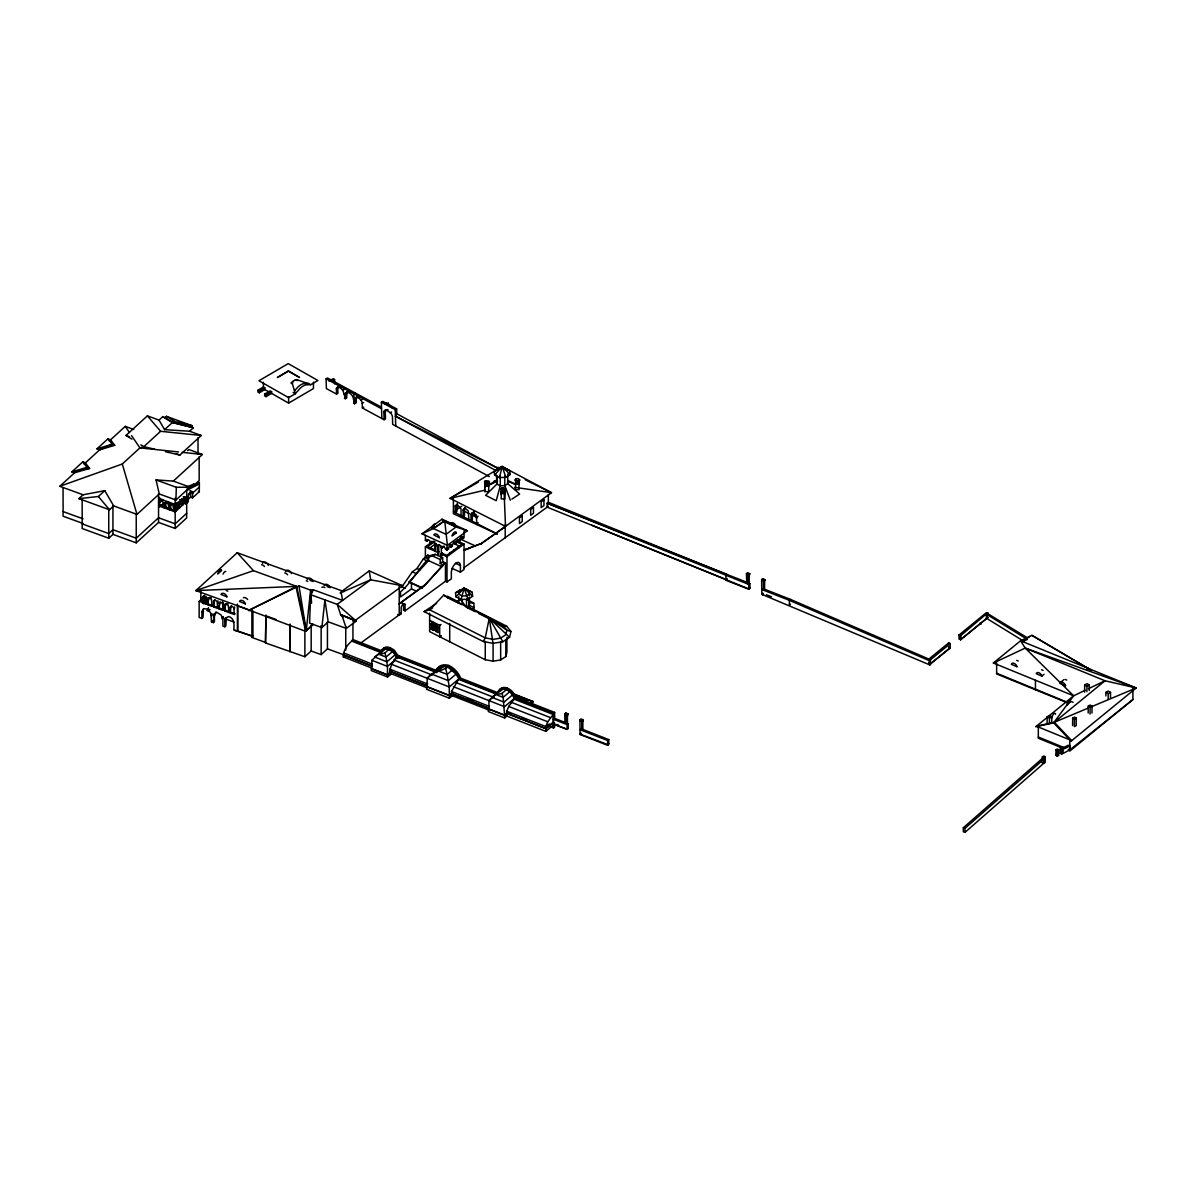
<?xml version="1.0" encoding="UTF-8"?>
<svg xmlns="http://www.w3.org/2000/svg" width="1196" height="1196" viewBox="0 0 1196 1196"><rect width="100%" height="100%" fill="white"/><g stroke="black" fill="none" stroke-linecap="round" stroke-linejoin="round"><path stroke-width="1.5" d="M996.642 662.689L996.642 673.931L1066.548 702.486M1035.452 689.778L1035.452 680.315M1038.322 727.004L1038.322 738.231L1063.169 748.382M1069.807 739.846L1069.792 751.088L1132.911 699.555L1132.911 689.913M1027.528 637.887L986.252 612.756L959.013 635.016L959.013 639.038L960.597 639.681L960.612 635.704L987.926 612.651L986.491 613.428L986.446 618.242L1022.939 640.727M986.446 618.242L987.866 617.465L986.7 618.407L986.715 614.385L987.911 613.473L986.491 614.236L1026.138 638.679M1043.944 763.123L1043.988 759.086L1042.344 758.443L963.303 827.767L963.303 831.773L965.052 832.311L1043.944 763.123L1042.314 762.495M1063.095 753.36L1063.154 747.709L1061.839 746.872L1060.389 747.605L1060.314 753.271L1061.644 754.108L1069.792 749.937L1132.911 699.555M1072.588 725.553L1072.677 718.093L1074.516 717.077L1076.31 718.138L1076.236 725.613L1074.382 726.615L1074.471 719.155L1072.677 718.093M1088.181 712.995L1088.255 706.074L1090.169 705.027L1092.038 706.133L1091.963 713.055M1090.049 714.102L1090.124 707.18L1088.255 706.074M986.7 618.407L986.76 614.415M1042.299 759.654L1042.344 756.814L1043.809 756.007L1045.244 756.859L1045.184 762.525L1042.075 762.689M1042.344 756.814L1043.779 757.666L1043.704 763.332L1042.269 762.48M1047.083 724.014L1047.173 716.793L1049.505 715.522L1051.777 716.867L1051.718 722.264M1049.385 723.55L1049.445 718.138L1047.173 716.793M1055.904 755.379L1055.963 749.728L1057.339 748.965L1058.684 749.757L1058.624 755.424L1057.249 756.171L1055.904 755.379L1057.279 754.631L1058.624 755.424M1057.249 756.171L1057.309 750.52L1055.963 749.728M1061.644 754.108L1061.839 746.872M1068.207 749.279L1069.792 749.937L1069.837 745.9L1068.252 745.243L1061.824 748.487M1084.608 692.155L1084.697 684.934L1087.029 683.664L1089.302 685.009L1089.242 690.421M1086.91 691.692L1086.97 686.28L1084.697 684.934M1105.896 695.952L1105.941 692.349L1108.273 691.064L1110.546 692.409L1110.486 697.821M1108.154 699.092L1108.214 693.695L1105.941 692.349M485.666 481.226L488.88 482.063L488.611 491.676L484.843 491.586L484.873 489.403M485.038 483.961L484.993 486.144L488.775 486.234L488.805 484.066M501.901 493.141L501.453 489.269L501.363 492.348L503.232 493.485L504.563 493.2L505.22 489.358L504.966 498.971L501.184 498.882L501.378 491.257L501.274 494.89M505.161 491.347L505.116 493.529L501.348 493.44M515.506 481.973L515.476 484.156L519.243 484.245L519.288 482.078M928.873 659.071L948.592 642.97L950.192 643.657L930.473 659.758L930.458 664.976L928.843 664.288L928.873 663.137L930.473 663.795L950.192 648.053L948.592 646.991M492.991 643.313L489.284 618.138L443.731 595.115L429.633 609.796L424.087 611.605L483.274 641.519L492.991 643.313L502.843 641.744L509.571 637.304L510.961 631.458L506.581 626.136L472.525 608.928L466.53 607.12L466.53 599.091M175.932 500.018L176.305 487.31L156.033 479.925L159.292 493.963L175.932 500.018L189.985 487.146L173.345 481.091L156.033 479.925M484.843 491.586L485.098 481.973L485.561 485.845L488.79 485.142M486.877 486.189L486.966 483.109L488.88 482.063M488.222 485.905L488.312 482.825M503.232 493.485L503.322 490.405L504.652 490.121M516.149 479.237L515.312 489.598L519.094 489.687L518.81 479.297L518.69 483.917L516.029 483.857L516.059 482.317M516.029 483.857L515.581 479.985M517.36 484.201L517.449 481.121L519.348 480.074M310.646 594.681L337.212 604.354L340.636 614.624L355.018 620.56L402.559 585.726L369.235 570.866L341.099 591.9L342.564 600.422L313.232 589.748L310.646 594.681L309.585 623.116L321.874 627.586L328.167 621.83L324.908 599.869L321.874 627.586L321.141 625.717L321.141 654.616L311.169 650.983L304.875 656.739L265.497 642.94L265.916 615.267L265.497 642.94M311.588 603.233L310.616 590.121L298.985 585.89L249.261 610.005L195.89 590.585L237.212 552.746L253.477 570.656L296.683 586.384L306.236 630.755L310.616 590.121L313.232 589.748L310.945 594.412M178.099 507.074L179.759 507.672C178.339 506.715 180.91 497.342 182.031 501.393L180.088 499.614M181.478 503.979L183.138 504.577L184.184 497.416M512.187 694.413L513.099 693.635L533.267 701.544L531.054 701.813M293.095 392.467L295.322 393.738L292.407 383.841L292.856 381.404L294.814 380.253L296.743 379.61L310.84 384.649L317.912 380.507L288.221 363.614L258.964 380.762L288.655 397.655L295.322 393.738L298.402 390.285A12.902 7.4 -60.4 0 1 307.761 384.798L310.84 384.649M510.961 631.458L506.91 630.217L503.381 625.927L489.284 618.138L485.247 637.887L483.274 641.519M447.214 549.188L445.959 549.502M455.272 543.328L454.002 543.627L458.651 545.78M429.633 613.174L429.633 631.623L485.247 659.729L493.081 661.179L500.661 659.968L505.833 656.544L506.91 652.059L506.91 637.348M396.414 656.783L393.484 661.283L387.459 666.396L387.459 674.753L371.836 668.624L371.836 660.282L383.109 649.757L385.874 648.785L392.647 651.446L396.414 656.783L436.764 672.601M431.188 623.759L432.085 622.877L433.52 624.118L433.774 630.412L431.188 629.111L431.188 623.759L432.728 622.204M474.498 511.499L472.285 513.234L472.285 519.752L471 520.604L471 514.086L473.197 512.351L476.292 514.998L476.83 524.61M427.331 685.816L389.657 671.046L391.615 664.318L397.072 657.038M451.475 691.512L458.89 678.805L456.065 674.096L447.827 667.084L443.387 666.576L439.575 667.637L427.151 678.296L427.151 686.654L449.277 695.325L451.475 693.441L451.475 691.512L489.418 706.388M506.76 711.261L508.719 706.462L514.16 699.182C513.174 693.979 508.42 689.345 502.978 689.105L500.212 690.062L488.94 700.602L488.94 708.944L504.548 715.073L506.76 713.19L506.76 711.261L545.81 726.57L545.81 728.499L506.76 713.19M545.81 726.57L547.768 721.771L553.21 714.49L514.16 699.182M464.511 508.046L464.407 515.76L463.106 516.612L463.106 510.064L465.139 508.3L468.279 510.946L468.892 519.542M465.02 507.792L463.106 510.064M371.821 668.086L343.297 656.903C343.088 650.818 347.079 645.003 351.729 641.101L352.94 639.561L381.898 650.908M495.981 470.551L395.442 416.223L396.788 413.786L396.638 408.868L382.78 401.378L381.375 402.185L381.853 418.51L384.095 419.721L385.486 418.929L385.276 411.499A3.409 1.973 60.1 0 1 385.964 409.645M457.201 503.845L456.498 511.768L455.198 512.621L455.198 505.938L457.291 504.458L461.028 508.868L461.028 515.566M176.993 502.978L178.653 504.488C177.531 500.436 174.96 509.795 176.395 510.767L174.721 510.169M504.069 469.729L504.891 468.339L509.75 470.79L510.169 474.528L505.908 477.339L499.45 477.578L494.591 475.111L494.172 471.388L502.171 466.53L509.75 470.79M401.408 587.505L412.366 571.838L417 568.459L423.235 559.07L427.854 555.108L430.949 556.514L430.949 555.437L435.374 554.391L442.655 557.71L442.655 561.686L440.218 563.466L443.028 564.751L445.465 562.972L442.655 561.686M411.469 583.543L411.469 588.925L400.51 596.954L400.51 591.826C411.618 582.527 418.151 568.848 428.512 558.876L425.417 557.471M204.501 596.475L199.149 601.379L199.149 617.45L201.93 618.467L201.93 612.262L203.455 608.659L207.805 609.063L210.885 613.369L211.468 621.935L213.381 622.638L214.428 621.666L214.428 615.462L215.953 611.874M213.381 622.638L213.815 614.445L216.91 612.382L221.245 615.133L222.905 619.947L222.905 626.106L224.818 626.794L225.865 625.837L226.313 617.644L224.818 620.589L224.818 626.794M225.267 618.601L228.346 616.553C234.7 617.704 234.207 625.149 233.773 630.053L237.825 630.995L237.825 605.52M202.408 597.073L203.903 596.086L206.011 597.417L206.549 604.384L202.408 602.874L202.408 597.073L204.71 595.354M207.91 599.076L209.42 598.09L211.528 599.42L212.051 606.387L207.91 604.877L207.91 599.076L209.24 597.566L211.348 597.761M213.546 601.125L215.041 600.138L217.149 601.483L217.687 608.435L213.546 606.925L213.546 601.125L214.817 599.704M218.943 603.098L220.453 602.111L222.561 603.442L223.084 610.409L218.943 608.899L219.75 602.365L218.943 608.899M224.728 605.206L226.238 604.219L228.346 605.55L228.87 612.502L224.728 611.007L224.728 605.206L226.059 603.696L228.167 603.89M230.185 607.194L231.695 606.208L233.803 607.538L234.326 614.49L230.185 612.995L230.185 607.194L231.456 605.774M383.109 649.757L381.449 652.104L351.729 640.458M500.212 690.062L488.94 700.602M307.462 628.782L305.608 631.324L238.154 605.968M1031.954 635.345L1091.35 670.328L1031.954 635.345L1020.592 640.772L1025.211 648.097L1073.634 695.803L1053.646 722.847L1035.721 726.764L1073.634 695.803L1085.206 690.271M485.576 484.305L485.561 485.845M501.363 492.348L501.931 491.586M504.563 493.2L504.592 491.661M518.69 483.917L518.72 482.377M356.244 398.492L355.84 402.932L354.45 403.74L354.33 399.942L356.438 398.612A3.872 2.228 60.1 0 1 357.26 396.638A6.414 3.693 60.1 0 1 358.202 396.579M388.266 403.62C389.821 405.922 390.21 405.788 392.781 408.329M494.591 475.111L502.171 466.53L504.891 468.339M294.485 390.883L296.16 388.999A12.902 7.4 -60.4 0 1 305.518 383.512L308.598 383.378M422.098 588.417L409.122 581.869L428.512 560.64L428.512 557.216L430.949 555.437M399.225 603.905L425.985 584.291L443.028 564.751M346.96 393.335L346.586 397.939L345.196 398.746L345.076 394.68L346.96 392.991A2.781 1.6 60.1 0 1 347.573 391.69M162.193 499.36L160.787 499.853L160.787 501.602L158.56 502.126L159.726 502.559C160.07 496.654 166.184 505.011 163.404 507.582L164.45 506.611L159.606 504.847L158.56 505.803L175.184 511.858L186.726 501.303M164.958 502.709L166.005 501.752L165.736 507.074L164.674 508.046C164.181 497.626 167.186 504.727 169.683 504.308M96.996 448.844L107.894 438.857L110.555 439.829L114.711 445.331L99.657 449.816L96.996 448.844L112.245 444.209L114.711 445.331M159.292 493.963L136.972 514.4L113.695 505.923L104.77 490.659L83.092 494.785L59.8 486.309L74.481 472.854L89.521 468.398L85.394 462.867L82.733 461.91L71.82 471.897L74.481 472.854M84.139 464.018L100.913 448.664M109.299 440.98L125.251 426.374L133.773 429.484M131.934 439.186L125.984 435.449L147.377 415.864L159.023 420.095L164.585 429.663L189.626 431.233L201.272 435.479L179.863 455.063L165.452 451.699M159.023 420.095L162.791 416.642L173.211 422.547L193.393 427.779L189.626 431.233M165.123 417.494L166.379 416.328L192.332 425.776L191.076 426.927M113.695 505.923L109.494 509.765L78.891 498.627L83.092 494.785M59.8 486.309L122.306 464.003L139.917 447.872L143.819 446.661L160.608 431.293L201.272 435.479M164.585 429.663L172.299 422.607L193.393 427.779M173.211 422.547L174.467 421.396L192.332 425.776M78.891 498.627L98.386 496.504L104.77 490.659M82.15 499.883L82.195 528.542L108.746 538.215L112.947 534.373L112.947 505.878M173.345 481.091L202.423 454.48L188.998 449.591L187.518 450.668M159.726 500.81L160.787 499.853M160.473 500.631L161.52 499.659M159.726 502.559L160.787 501.602M162.282 501.288L163.329 500.317M160.847 505.833L163.314 503.576M165.691 502.529L166.737 501.573M164.674 503.83L165.736 502.873M164.958 503.92L166.005 502.963M167.5 503.187L168.546 502.23M168.292 503.92L169.339 502.963M168.292 505.146L169.339 504.174M187.368 489.104L186.621 489.792L188.46 489.493L187.368 489.657M170.744 504.697L170.744 508.913L169.697 509.87L169.697 505.654L171.028 503.576M169.697 505.654L171.028 504.787M188.49 488.626C190.044 484.784 197.594 486.623 197.789 482.601L199.373 482.526L199.313 491.676L192.571 497.85L190.583 497.117L187.338 500.092M186.651 487.026L193.707 484.126L196.428 485.113M199.373 482.526L198.581 484.335L188.46 489.493M169.982 505.759L170.983 504.099L174.153 504.488M174.706 506.132L173.315 506.969L174.362 504.787M173.315 506.969L174.362 506.013M176.993 503.875L178.996 504.174L178.996 508.375L177.337 507.777L173.659 511.305L173.659 507.089M180.357 500.78L182.375 501.079L182.375 505.295L180.701 504.682L180.701 500.466M183.736 497.685L185.32 497.147L185.41 498.298L183.736 496.803L185.41 497.401M188.415 494.426L190.583 492.453L192.571 493.186L199.373 486.996M112.947 534.373L136.224 542.849L158.545 522.413L158.56 493.664M174.751 507.493C176.38 505.998 176.38 511.858 174.751 511.709L174.751 507.493L175.633 507.239M185.41 498.298L184.02 497.222L184.229 501.647L185.754 502.2L185.754 497.985M185.649 499.524L188.31 495.936A4.53 1.973 -70 0 1 190.448 492.019A4.53 1.973 -70 0 1 192.586 492.019L192.571 497.85M184.229 501.647L185.201 500.75L181.687 499.569M185.649 504.189L188.265 501.797L188.265 497.132M186.726 513.263L175.184 523.833L158.545 517.748L136.239 538.215L112.947 529.693L108.761 533.566L82.15 523.878M158.545 522.413L175.184 528.468L186.666 517.943L186.726 489.299M199.149 601.379L201.616 601.244M205.996 596.356L205.996 599.36L204.322 598.762L205.398 597.776M206.549 598.583L207.357 597.851L206.549 604.384M202.408 602.874L203.215 596.341M210.122 597.522L203.275 603.786L203.275 601.842L205.996 599.36M207.91 604.877L208.717 598.344M202.378 610.274L203.425 609.317L201.93 612.262M206.803 610.438L208.463 611.051L210.003 609.631M217.687 602.635L218.016 600.87M213.546 606.925L214.353 600.392M201.93 618.467L202.976 617.51L203.425 610.917M217.687 608.435L218.494 607.703L214.353 606.193M210.885 614.759L211.931 613.802L212.514 614.819L211.468 615.776M223.084 604.608L223.891 603.875L223.084 610.409M213.815 614.445L214.876 613.488M213.381 616.418L214.876 615.088M211.468 621.935L212.514 620.978M224.728 611.007L225.536 604.473M222.336 617.54L223.383 616.583M228.87 612.502L229.677 611.769L225.536 610.259M222.336 618.93L223.383 617.973M234.326 608.704L234.67 606.94M230.185 612.995L230.992 606.447M224.818 620.589L226.313 619.259M234.326 614.49L235.134 613.757L230.992 612.247M234.745 630.412L253.133 636.302M265.916 642.566L251.878 637.453L251.878 610.154L248.633 610.588L296.683 586.384L195.89 590.585L253.477 570.656M251.878 637.453L252.924 636.496L252.924 611.021M340.157 592.977L370.7 579.806L402.559 585.726M313.158 624.417L305.608 631.324L304.875 629.455L304.875 656.739M321.141 654.616L327.435 648.845L327.435 621.756M439.575 667.637L436.106 669.88L436.106 671.704L396.833 656.305L393.021 650.923L389.253 648.74A10.002 6.757 49.6 0 0 380.791 651.85M964.963 832.386L964.948 828.394L1043.988 759.086M427.151 678.296C432.279 671.494 441.459 671.449 447.827 667.084M378.698 654.436L382.556 651.162M385.874 648.785L374.617 656.978L386.921 661.792L395.413 654.571M437.213 670.762L436.106 671.704L437.168 670.747L397.924 655.363L394.127 649.996L390.359 647.813L384.948 653.061L379.267 654.406L386.039 657.067L387.459 666.396L371.836 660.282M392.647 651.446L386.039 657.067L384.948 653.061M396.833 656.305L397.924 655.363M398.821 655.722L397.715 658.488M427.107 687.835L389.448 673.064L390.539 670.298M390.868 670.418L389.761 671.36L389.761 675.112M387.459 674.753L389.657 672.87M387.564 675.067L371.283 668.684L371.283 670.612L387.564 676.996L387.564 675.067L390.868 672.242M387.564 676.996L390.868 674.17M443.387 666.576L438.274 670.926L447.14 674.395L449.277 686.967L449.277 695.325M448.919 665.499A16.923 11.422 49.6 0 0 437.213 668.938L436.106 669.88A16.923 11.422 49.6 0 1 447.827 666.441L448.919 665.499A16.923 11.422 49.6 0 1 460.639 678.117L497.327 692.499M452.252 670.059L447.14 674.395L445.719 668.863M456.065 674.096L448.365 680.644L431.876 674.185M458.89 678.805L449.277 686.967L391.615 664.318M447.827 666.441A16.923 11.422 49.6 0 1 459.533 679.059L460.639 678.117M449.382 695.638L426.598 686.713L426.598 689.285L449.382 698.21L449.382 695.638L452.686 692.828M452.686 694.517L451.58 695.459L488.925 710.095M449.382 698.21L452.686 695.384M502.978 689.105L491.72 697.283L504.024 702.112L512.516 694.891M506.177 688.986L507.283 688.059A10.614 7.176 49.6 0 1 515.566 697.089L514.459 698.015A10.614 7.176 49.6 0 0 506.177 688.986A10.301 6.967 49.6 0 0 497.895 692.17L499.001 691.228A10.301 6.967 49.6 0 1 507.283 688.059M504.548 715.073L503.127 697.373L496.37 694.726L502.051 693.366L506.357 689.703M509.735 691.751L503.127 697.373L502.051 693.366M513.817 697.761L514.908 696.82L554.63 712.397L554.63 719.005M514.16 698.539L504.548 706.716L453.434 686.713M504.652 715.387L488.387 709.004L488.387 711.575L504.652 717.959L504.652 715.387L506.865 713.504L545.914 728.812L553.539 722.324M504.652 717.959L506.865 716.075L506.865 713.504M550.07 726.645L553.539 728.005L553.539 713.339L554.63 712.397M546.692 726.122L549.308 723.909M545.81 728.499L553.21 722.205L553.21 714.49M564.482 722.22L554.555 718.333L553.449 719.259L565.035 723.804L564.706 713.907L565.813 712.966L568.01 713.833L566.351 715.627L566.351 724.328L568.175 723.67L566.351 724.328M554.555 723.132L553.449 724.073L567.068 729.411L568.175 728.469L568.175 723.67M564.706 714.969L565.813 712.966M506.865 716.075L545.914 731.384L554.63 723.954L554.63 727.078L553.539 728.005M566.919 715.836L568.01 713.833M566.351 715.627L568.01 714.909M749.907 583.499L748.098 584.156L749.907 583.499L749.907 588.297L748.801 589.239L725.897 580.254L727.004 579.312M749.907 587.998L748.801 588.91L547.14 507.164L547.14 503.217L746.767 583.633L746.439 573.736L747.545 572.809L749.757 573.676L748.098 575.455L748.098 584.156M748.651 575.68L749.757 573.676M748.098 575.455L749.757 574.738M608.764 739.577L608.764 744.375L607.658 745.317L580.09 734.508L579.91 719.872L581.017 718.931L583.185 719.783L581.749 721.651L581.749 730.367L607.658 740.518L608.764 739.577L582.856 729.425L581.749 730.367M579.91 720.934L581.017 719.992M582.078 721.786L583.185 719.783M581.749 721.651L583.185 720.844M580.09 729.71L581.196 728.768M950.192 647.679L929.367 664.722L761.822 594.337L761.643 579.701L762.749 578.759L764.917 579.611L763.482 581.495L763.482 590.196L789.39 600.347L929.367 660.7L930.473 659.758L790.496 599.405L764.588 589.254L763.482 590.196M580.09 734.508L581.196 733.567M761.643 580.778L762.749 578.759M763.81 581.615L764.917 579.611M763.482 581.495L764.917 580.673M761.822 589.538L762.928 588.596M762.151 589.673L763.257 588.731M761.822 594.337L762.928 593.41L763.362 594.95L761.822 594.307L762.928 593.41M790.496 599.405L789.39 600.347L789.39 605.146L790.496 604.204M1041.866 676.114A3.603 2.347 49.6 0 0 1039.04 672.795A3.603 2.347 49.6 0 0 1036.199 673.677L1041.866 676.114L1044.048 674.26M1060.658 682.408L1063.917 679.627M292.856 381.404L290.942 383.019L292.407 383.841M553.539 724.029L554.63 723.117M568.175 728.319L567.068 729.231L555.303 724.791L558.158 724.537M581.196 733.223L580.09 734.135L607.658 744.525L608.764 743.613M727.004 578.49L725.897 579.402L591.751 525.194M960.612 639.711L987.866 617.465L960.597 639.681L960.612 635.704L959.013 635.016L960.612 635.704M1073.634 695.803L993.353 663.018L1020.592 640.772L1136.2 687.984L1071.048 741.191L1053.646 722.847M1086.85 669.491L1088.211 668.385M462.239 603.726L462.239 600.168L455.945 596.849L464.078 588.148L472.196 592.289L472.614 596.266L468.025 599.256L461.118 599.495L464.078 588.148L472.196 592.289M434.417 526.001L431.651 528.139A3.603 1.659 -64.4 0 1 435.299 524.087M455.945 596.849L455.526 592.857L464.078 588.148L472.614 596.266M425.387 557.68L425.387 546.826L431.068 542.625M434.522 541.534L427.585 546.662L435.374 550.205M428.975 548.665L435.837 543.597M425.387 546.826L437.766 552.462L438.753 551.745M441.743 553.105L441.758 556.125L440.771 556.843L440.771 553.823L441.743 553.105L446.751 555.378L461.835 544.21L455.452 541.31M403.306 603.442A3.498 1.764 -65.5 0 1 403.515 603.741L403.515 610.169L405.055 610.872L445.465 581.271L447.005 581.974L447.005 556.663L464.048 544.06L459.369 541.938M422.068 533.835L442.027 519.199L467.352 530.725L447.394 545.346L422.068 533.835L433.401 528.557L444.718 520.723L456.035 527.002L467.352 530.725M427.107 541.205L428.078 539.845L427.107 541.205L425.387 540.428L426.867 539.336M434.881 541.878A2.123 1.36 53.8 0 0 432.608 541.908L431.636 543.268L430.276 542.655L431.248 541.295M430.276 542.655L431.248 541.938M431.636 543.268L432.608 541.908M434.806 544.075L435.778 543.358L435.778 550.399L434.806 551.117L434.806 544.075A2.123 1.36 53.8 0 0 433.221 542.117A2.123 1.36 53.8 0 0 431.636 542.625M435.778 544.001L434.806 544.718L437.766 546.064L438.753 545.346M437.766 545.421L438.753 544.703L438.753 554.765L437.766 555.482L437.766 545.421A2.123 1.36 53.8 0 1 439.366 544.913A2.123 1.36 53.8 0 1 440.95 546.871L442.221 548.082L443.193 546.721A2.123 1.36 53.8 0 1 444.105 546.064M427.854 555.108L425.417 556.888L428.512 558.293M440.95 546.871L441.922 546.153M440.95 547.514L441.922 546.796M442.221 548.082L443.193 546.721M428.512 557.216L435.374 554.391L432.414 555.422M437.766 552.462L438.753 551.745M464.048 530.949L464.048 537.781L462.643 538.813L461.402 538.245L462.493 536.436M462.493 537.079L461.402 538.245M452.387 546.318L450.025 546.572L452.387 546.318L452.387 545.346A2.183 1.106 -65.5 0 1 453.733 542.79A2.183 1.106 -65.5 0 1 455.078 543.373L455.078 544.344L453.852 542.82A2.183 1.106 -65.5 0 0 453.613 542.192M459.952 540.771L457.62 541.026L459.952 540.771L459.952 539.815A2.183 1.106 -65.5 0 1 461.297 537.258A2.183 1.106 -65.5 0 1 462.643 537.841L462.643 538.813M442.221 547.439A2.123 1.36 53.8 0 1 443.806 546.946A2.123 1.36 53.8 0 1 445.405 548.889L447.005 550.265L448.575 548.142A2.183 1.106 -65.5 0 1 449.92 545.585A2.183 1.106 -65.5 0 0 449.322 544.763M455.078 544.344L456.154 542.595A2.183 1.106 -65.5 0 1 457.5 540.024A2.183 1.106 -65.5 0 1 458.845 540.622L458.845 541.579M440.218 563.466L440.218 559.489L442.655 557.71M328.167 621.83L346.287 628.423L356.259 621.113L337.212 604.354L370.7 579.806L369.235 570.866M399.165 603.726L425.985 584.291M360.624 643.149L399.225 614.864M397.67 614.445L399.225 615.148L401.168 613.727L401.168 607.299A3.498 1.764 -65.5 0 1 403.112 604.279A3.498 1.764 -65.5 0 1 405.055 604.443L405.055 610.872M463.973 567.726L548.351 506.267M343.297 656.903L345.21 656.275M447.005 581.974L451.341 578.804L451.341 572.181A7.34 3.708 -65.5 0 1 455.87 563.241A7.34 3.708 -65.5 0 1 460.4 565.544L460.4 572.151L452.088 568.369M460.4 572.151L464.048 569.49L464.048 544.06M1029.696 636.422L1022.52 641.549L1027.379 639.501M455.198 505.938L456.498 505.086M455.512 510.333L461.701 506.252M471.299 514.235L472.584 513.383M476.83 517.031L478.116 516.179M476.83 523.549L478.116 522.697M424.087 611.605L436.525 603.412M432.653 607.792L429.633 609.796L485.247 637.887L493.081 639.337L500.661 638.126L505.833 634.717L506.91 630.217L489.284 618.138L502.843 641.744M433.774 625.074L435.06 624.207M431.188 629.111L432.489 628.259L432.489 622.907M439.694 636.706L440.98 635.853L439.694 636.706L439.694 625.359L440.98 624.506M433.774 630.412L435.06 629.559L432.489 628.259M436.301 628.961L438.887 627.242M435.583 631.324L435.822 625.284L437.915 626.345L438.17 632.639L435.583 631.324L436.884 630.471L436.884 625.134L432.713 627.945L432.713 622.787M484.709 487.191L496.789 480.299M511.873 499.151L519.632 494.038L507.762 483.677L507.597 482.287M455.526 592.857L460.116 589.867L463.345 589.763M456.483 602.246L447.767 597.836L447.394 596.236L457.59 601.379L459.384 600.228M469.131 593.141L469.131 591.542L469.4 594.023L466.53 595.877L462.239 596.027L459.01 594.382L458.756 591.9L464.078 588.148L468.025 599.256M466.978 606.835L469.4 605.266L474.229 607.822L472.525 608.928L466.963 607.523L475.231 611.709M453.508 498.164L450.085 498.358L502.021 466.485L551.505 492.677L505.519 526.375L450.085 498.358L478.475 482.063M494.172 471.388L502.171 466.53L510.169 474.528M257.888 390.24L263.404 387.011L264.809 387.803L264.809 389.567L259.293 392.796L257.888 392.004L257.888 390.24L259.293 391.032L264.809 387.803M264.66 394.097L270.176 390.868L271.582 391.66L271.582 393.409L266.065 396.653L264.66 395.846L264.66 394.097L266.065 394.889L271.582 391.66M271.582 393.409L288.625 403.112L313.457 388.55L313.457 382.122M443.91 563.869L445.465 562.972L445.465 581.271M443.028 565.633L422.098 587.774L409.122 581.869M338.124 386.981A3.633 2.093 60.1 0 0 337.765 388.027L337.915 393.26L336.524 394.067L326.388 388.595L326.104 378.803L327.495 377.996L381.33 407.103M329.005 381.12L333.176 378.713L334.566 379.461L334.701 383.871M331.785 381.061L334.566 379.461M336.524 394.067L336.375 388.835A3.633 2.093 60.1 0 1 337.227 387.384L338.618 386.592M336.375 388.835L337.765 388.027M337.227 387.384A6.264 3.603 60.1 0 1 342.609 390.3L344.014 389.492M345.569 394.142L345.569 393.783A2.781 1.6 60.1 0 1 346.496 392.393L347.887 391.585M345.196 398.746L344.239 394.217L345.629 393.424M345.569 393.783L346.96 392.991M345.076 394.68L346.466 393.873M344.358 398.283L346.586 397.939M355.227 392.991L353.837 393.798L354.121 403.56M354.853 399.285L355.048 399.404A3.872 2.228 60.1 0 1 355.87 397.446L357.26 396.638M354.45 403.74L353.597 399.494L354.988 398.687L355.84 402.932M355.048 399.404L356.438 398.612M354.33 399.942L355.72 399.135M353.717 403.336L355.107 402.529M355.87 397.446A6.414 3.693 60.1 0 1 360.983 400.212L362.373 399.404M381.853 418.51L362.373 408L362.224 403.291L363.629 402.484M362.373 408L363.763 407.208M384.095 419.721L383.886 412.291A3.409 1.973 60.1 0 1 385.8 410.407L387.19 409.6A10.241 5.89 60.1 0 1 388.057 409.809M383.886 412.291L385.276 411.499M381.375 402.185L395.248 409.675L396.638 408.868M385.8 410.407A10.241 5.89 60.1 0 1 390.195 412.77L391.585 411.977M1086.97 686.28L1089.302 685.009M1049.445 718.138L1051.777 716.867M1108.214 693.695L1110.546 692.409M1090.124 707.18L1092.038 706.133M1074.471 719.155L1076.31 718.138M1043.779 757.666L1045.244 756.859M1057.309 750.52L1058.684 749.757M1063.154 747.709L1061.704 748.442L1060.389 747.605M1061.689 750.056L1069.837 745.9M1060.314 753.271L1061.779 752.523M529.32 703.472L533.267 701.544M489.164 485.053L496.594 481.495L496.594 475.066M1088.51 688.687L1105.029 680.778L1136.2 687.984L1091.843 706.567M993.353 663.018L1025.211 648.097L1136.2 687.984L1132.791 688.418M99.657 449.816L112.245 444.209L110.555 439.829M1088.435 708.002L1054.319 722.294L1036.409 726.211L1071.721 740.638L1054.319 722.294L1105.029 680.778L1025.211 648.097M464.123 549.876L481.973 543.283L464.093 550.145L470.372 547.903M87.054 467.277L71.82 471.897L89.521 468.398L82.733 461.91L87.054 467.277L89.521 468.398M441.354 547.409L442.61 547.095L441.354 547.409L441.384 553.778L442.64 553.479L441.384 553.778M459.234 546.856L457.978 547.17L459.055 547.648M450.085 498.358L484.111 490.345M502.021 488.506L504.682 488.581M352.94 621.337L356.259 621.113L340.636 614.624L342.983 617.031M494.023 481.061L497.551 480.927M464.96 589.703L467.023 589.628M465.154 589.912L465.917 589.882M176.305 487.31L189.985 487.146M496.893 467.487L499.195 467.516M195.89 590.585L199.164 590.704M294.814 380.253L298.208 380.448M506.581 626.136L503.381 625.927L478.55 613.384M469.131 597.955L469.131 602.769L473.736 603.098L474.229 607.822M178.518 451.953L139.917 447.872L131.53 435.598M182.196 452.342L202.423 454.48M460.116 589.867L461.611 590.032M514.818 487.325L551.505 492.677L525.179 479.76M154.643 449.188L143.819 446.661L140.844 444.792M516.119 480.777L517.449 481.121M485.636 482.765L486.966 483.109M501.991 490.046L503.322 490.405M310.033 580.404L312.963 581.465A3.603 2.497 47.5 0 0 310.033 578.251A3.603 2.497 47.5 0 0 307.103 579.342M327.121 586.623L330.066 587.685A3.603 2.497 47.5 0 0 327.121 584.47A3.603 2.497 47.5 0 0 324.191 585.562M178.937 422.517L184.005 424.356M125.984 435.449L129.452 436.719M176.395 453.807L179.863 455.063M197.789 482.601L198.865 483.005M197.789 483.692L198.865 484.081M197.489 483.946L198.581 484.335M193.423 484.395L196.144 485.382M190.732 486.578L191.809 486.981M198.357 491.332L199.313 491.676M189.925 490.704A4.53 1.973 -70 0 1 190.598 491.302L192.586 492.019M190.598 492.483L192.586 493.215M183.227 496.729L184.887 497.327M181.687 498.672L183.362 499.285M179.849 499.823L182.031 500.496M178.309 501.767L179.983 502.38M178.309 502.664L179.983 503.277M178.099 502.858L179.759 503.471M176.47 502.903L178.653 503.591M158.56 498.388L175.184 504.443M165.736 507.074L169.683 508.524L168.636 509.481L168.636 505.265M170.744 508.913L174.571 510.303M237.212 552.746L344 591.616M63.059 511.559L83.062 518.825M83.062 523.489L63.104 516.224L63.059 487.714M267.231 616.284L275.902 619.438M203.215 602.141L207.357 603.636M208.717 604.144L212.858 605.654M219.75 608.166L223.891 609.661M327.435 648.845L344.074 654.915M222.067 617.734L234.147 622.129M237.825 630.995L252.924 636.496M1069.927 701.05L1073.111 702.276M1042.12 758.653L1043.749 759.281M963.303 827.767L964.948 828.394M746.439 573.736L748.651 574.603M761.643 579.701L763.81 580.553M746.125 582.018L547.14 503.217L548.351 502.29L727.004 574.514L725.897 575.455L725.897 580.254M766.367 594.756L771.54 596.774M564.706 713.907L566.919 714.774M579.91 719.872L582.078 720.725M513.039 693.994L533.222 701.903M513.488 694.921L527.87 700.557M514.459 698.015L553.539 713.339M459.533 679.059L496.235 693.441M458.89 679.448L495.099 693.635M511.29 702.276L550.324 717.57M351.729 641.101L381.449 652.747M456.005 682.527L493.948 697.403M393.888 660.013L432.16 675.007M508.719 706.462L547.768 721.771M551.909 724.253L553.539 724.896M506.342 711.934L511.44 713.922M521.62 717.914L526.718 719.917M467.965 698.808L473.063 700.811M389.657 669.117L427.63 683.992M451.475 693.441L489.149 708.211M488.925 708.406L451.58 693.755L451.58 696.326M343.551 652.866L372.345 664.154M389.448 671.225L427.107 685.996M343.551 654.795L371.986 665.948M343.297 654.974L371.821 666.157M340.636 614.624L356.259 621.113M948.592 643L950.192 643.657L950.192 648.083L948.578 647.395M996.642 673.243L1068.282 702.665M1038.322 737.02L1064.844 747.904M979.793 623.251L981.393 623.923M928.873 663.092L930.473 663.78M507.463 481.076L515.506 484.53M457.111 541.997L458.188 542.476M462.643 537.841L461.402 537.288A2.183 1.106 -65.5 0 0 460.056 536.69M459.623 538.783L475.066 545.81M458.845 540.622L457.62 540.054L457.62 541.026M454.929 542.027L456.154 542.595M454.929 542.984L456.154 543.552M453.852 542.82L455.078 543.373M451.161 544.793L452.387 545.346M450.025 546.572L450.025 545.615L451.266 547.14M447.349 547.589L448.575 548.142M447.349 548.545L448.575 549.114M440.771 553.823L447.005 556.663M455.407 563.271L460.4 565.544M432.937 556.185L440.218 559.489M428.512 560.64L441.488 566.53L441.488 565.648M423.235 559.07L426.314 560.476M417 568.459L420.08 569.864M412.366 571.838L415.46 573.243M411.469 588.925L416.343 591.138M402.245 586.892L405.324 588.297M403.515 603.741L405.055 604.443M399.614 613.025L401.168 613.727M311.169 623.684L313.008 624.521L305.608 631.324L296.055 586.967M496.998 533.999L453.404 513.712L453.404 499.913M505.205 528.258L503.71 527.511L505.205 526.644L505.205 537.886M471.493 513.204L476.068 515.521M464.511 511.29L469.31 513.712M472.525 515.341L477.324 517.763M456.498 511.768L456.992 504.443M453.404 511.709L497.387 533.939M429.633 620.275L439.694 625.359M395.442 416.223L498.852 468.817M508.106 480.538L514.175 483.603M467.576 599.944L473.736 603.098M396.788 413.786L498.896 468.742M326.104 378.803L381.569 408.778M489.343 476.606L392.677 424.356L392.452 416.926A3.932 2.257 60.1 0 0 390.195 412.77M461.447 604.533L456.708 601.917L460.624 599.346L466.171 607.134M264.809 389.567L270.176 392.617M172.523 505.011L173.315 505.759M166.379 416.328L174.467 421.396M162.791 416.642L172.299 422.607M443.731 595.115L447.767 597.836M509.571 637.304L489.284 618.138M222.396 601.782L223.368 602.709M147.377 415.864L160.608 431.293M98.386 496.504L109.494 509.765M107.894 438.857L112.245 444.209M386.936 403.755C387.878 406.102 387.878 400.092 388.386 404.099M125.251 426.374L129.437 432.518M442.027 519.199L443.372 521.247L456.035 527.002L446.048 534.313L433.401 528.557L444.718 520.723L447.394 545.346M344.239 394.217L343.611 392.737A3.678 2.123 60.1 0 0 342.609 390.3M353.597 399.494L353.194 397.894A4.261 2.452 60.1 0 0 352.043 395.383A7.281 4.186 60.1 0 0 346.496 392.393M510.318 500.167L504.787 485.636L504.787 476.008M505.908 477.339L502.171 466.53L499.45 477.578L500.272 476.172L500.272 485.815L496.235 500.69L485.621 495.323L496.878 484.096L496.878 476.068M341.921 615.312L346.287 628.423M122.306 464.003L136.972 514.4M457.59 601.379L457.948 602.978M298.985 585.89L306.236 630.755M496.594 481.495L496.878 484.096L500.272 485.815L504.787 485.636L507.762 483.677L507.762 474.05M469.131 602.769L469.4 605.266M505.4 524.252L505.519 526.375L504.204 494.95M395.248 409.675L395.726 426.015M386.547 403.545L386.188 402.813M386.129 402.768L386.562 404.293L384.365 403.785M355.421 399.509L355.511 402.753M1069.792 745.915L1069.792 749.937M929.367 660.7L929.367 664.722M764.588 580.553L764.588 589.254M749.189 574.514L749.189 583.214M748.801 584.44L748.801 589.239M747.545 572.809L747.545 573.871M607.658 740.518L607.658 745.317M582.856 720.725L582.856 729.425M567.457 714.685L567.457 723.386M567.068 724.612L567.068 729.411M548.351 494.471L548.351 504.577M545.914 728.812L545.914 731.384M505.833 639.995L505.833 656.544M500.661 641.579L500.661 659.968M493.081 642.79L493.081 661.179M485.247 641.34L485.247 659.729M469.4 594.023L469.4 595.623M469.4 597.238L469.4 606.865M458.756 596.714L458.756 601.528M449.711 623.385L449.711 641.774M447.005 545.152L447.005 550.265M432.414 621.785L432.414 629.903M425.387 535.315L425.387 540.428M399.225 585.965L399.225 615.148M352.94 623.101L352.94 640.608M345.749 626.614L345.749 650.101M311.169 625.508L311.169 650.983M290.194 624.103L290.194 651.401M289.776 624.491L289.776 651.79M288.625 396.683L288.625 403.112M266.065 394.889L266.065 396.653M263.404 382.301L263.404 388.76M259.293 391.032L259.293 392.796M237.406 604.085L237.406 631.383M208.463 607.583L208.463 611.051M204.322 595.743L204.322 598.762M200.808 590.764L200.808 601.977M199.164 456.737L199.164 480.598L194.156 485.128L193.707 484.126M198.013 437.721L198.013 454.046M190.598 491.302L190.583 497.117M177.337 503.561L177.337 507.777M175.184 498.134L175.199 511.305M175.184 511.858L175.184 528.468M159.606 497.431L159.606 506.969M136.239 514.355L136.224 542.849M108.761 509.75L108.746 538.215M226.253 590.54A3.603 2.482 47.3 0 1 227.823 591.183M285.545 571.494A3.603 2.497 47.5 0 1 288.49 570.402A3.603 2.497 47.5 0 1 291.42 573.617M284.693 572.974A3.603 2.497 47.5 0 1 287.623 574.783M1016.705 660.401A3.603 2.347 49.6 0 1 1018.215 661.044M243.341 597.761A3.603 2.482 47.3 0 1 247.632 599.51M1041.552 669.79A3.603 2.347 49.6 0 1 1043.062 670.433M1051.897 717.764A3.603 1.525 -69 0 1 1053.751 713.892A3.603 1.525 -69 0 1 1055.59 714.236M1065.232 679.463A3.603 2.347 49.6 0 1 1066.742 680.105M321.978 587.311A3.603 2.497 47.5 0 1 324.893 587.61M383.557 648.157A10.002 6.757 49.6 0 1 390.359 647.813M223.084 574.11A3.603 1.525 -69 0 1 225.79 571.524M262.432 563.256A3.603 2.497 47.5 0 1 265.363 562.165A3.603 2.497 47.5 0 1 268.293 565.379M261.565 564.736A3.603 2.497 47.5 0 1 264.495 566.545M427.107 540.562A2.123 1.36 53.8 0 1 428.691 540.054A2.123 1.36 53.8 0 1 430.276 542.012M401.961 603.322A3.498 1.764 -65.5 0 1 402.349 603.188M461.178 536.346A2.123 1.36 53.8 0 1 461.521 537.139M449.92 545.585A2.183 1.106 -65.5 0 1 451.266 546.168M348.918 391.541A7.281 4.186 60.1 0 1 350.054 391.84M340.711 386.697A6.264 3.603 60.1 0 1 341.862 387.325M360.983 400.212A3.842 2.213 60.1 0 1 362.224 403.291M306.236 580.822A3.603 2.497 47.5 0 1 307.806 581.391M427.077 540.024L425.806 540.338L427.077 540.024M427.092 546.408L425.836 546.707L427.092 546.408M431.263 543.358L430.007 543.657L431.263 543.358M431.98 542.266L430.724 542.565L431.98 542.266M432.01 548.635L430.739 548.949L432.01 548.635M447.244 555.572L445.988 555.871L447.244 555.572M451.565 546.049L450.309 546.363L451.565 546.049M451.595 552.432L450.339 552.731L451.595 552.432M455.287 549.712L454.031 550.01L455.287 549.712M459.204 540.487L457.948 540.786L459.204 540.487M463.181 537.452L461.925 537.751L463.181 537.452M463.211 543.821L461.94 544.135L463.211 543.821M485.187 480.927L484.425 481.958L485.157 483.02L486.966 483.498L489.553 482.078L488.82 481.016L485.187 480.927M501.543 488.222L500.765 489.254L501.498 490.315L503.307 490.794L505.908 489.373L503.367 487.833L501.543 488.222M515.67 478.938L514.893 479.97L515.625 481.031L517.434 481.51L520.036 480.089L517.494 478.55L515.67 478.938M221.499 570.492L217.807 574.02A3.603 1.525 -69 0 1 219.66 570.148A3.603 1.525 -69 0 1 221.499 570.492M1070.42 701.843L1066.727 705.386A3.603 1.525 -69 0 1 1068.581 701.514A3.603 1.525 -69 0 1 1070.42 701.843M522.248 515.85L519.453 517.883L519.453 523.579L522.248 521.546L522.248 515.85M533.476 507.538L530.695 509.571L530.695 515.267L533.476 513.234L533.476 507.538M543.956 499.853L541.16 501.901L541.16 507.597L543.956 505.549L543.956 499.853M456.349 532.863L452.028 535.987A3.603 1.734 -63 0 1 454.301 532.31A3.603 1.734 -63 0 1 456.349 532.863M505.205 526.644L480.433 544.18L505.205 526.644M288.43 370.969L277.308 377.562L288.356 371.089L299.553 377.473L288.43 370.969M245.344 603.875L239.484 601.483A3.603 2.482 47.3 0 1 242.519 600.571A3.603 2.482 47.3 0 1 245.344 603.875M226.866 596.849L221.006 594.457A3.603 2.482 47.3 0 1 224.041 593.545A3.603 2.482 47.3 0 1 226.866 596.849M1065.546 685.786L1059.88 683.35A3.603 2.347 49.6 0 1 1062.721 682.468A3.603 2.347 49.6 0 1 1065.546 685.786M1017.019 666.725L1011.353 664.288A3.603 2.347 49.6 0 1 1014.193 663.406A3.603 2.347 49.6 0 1 1017.019 666.725M456.065 526.554L450.653 523.803A3.603 2.302 54.2 0 1 453.463 523.071A3.603 2.302 54.2 0 1 456.065 526.554M439.276 537.707L433.849 534.956A3.603 2.302 54.2 0 1 436.66 534.223A3.603 2.302 54.2 0 1 439.276 537.707"/></g></svg>
